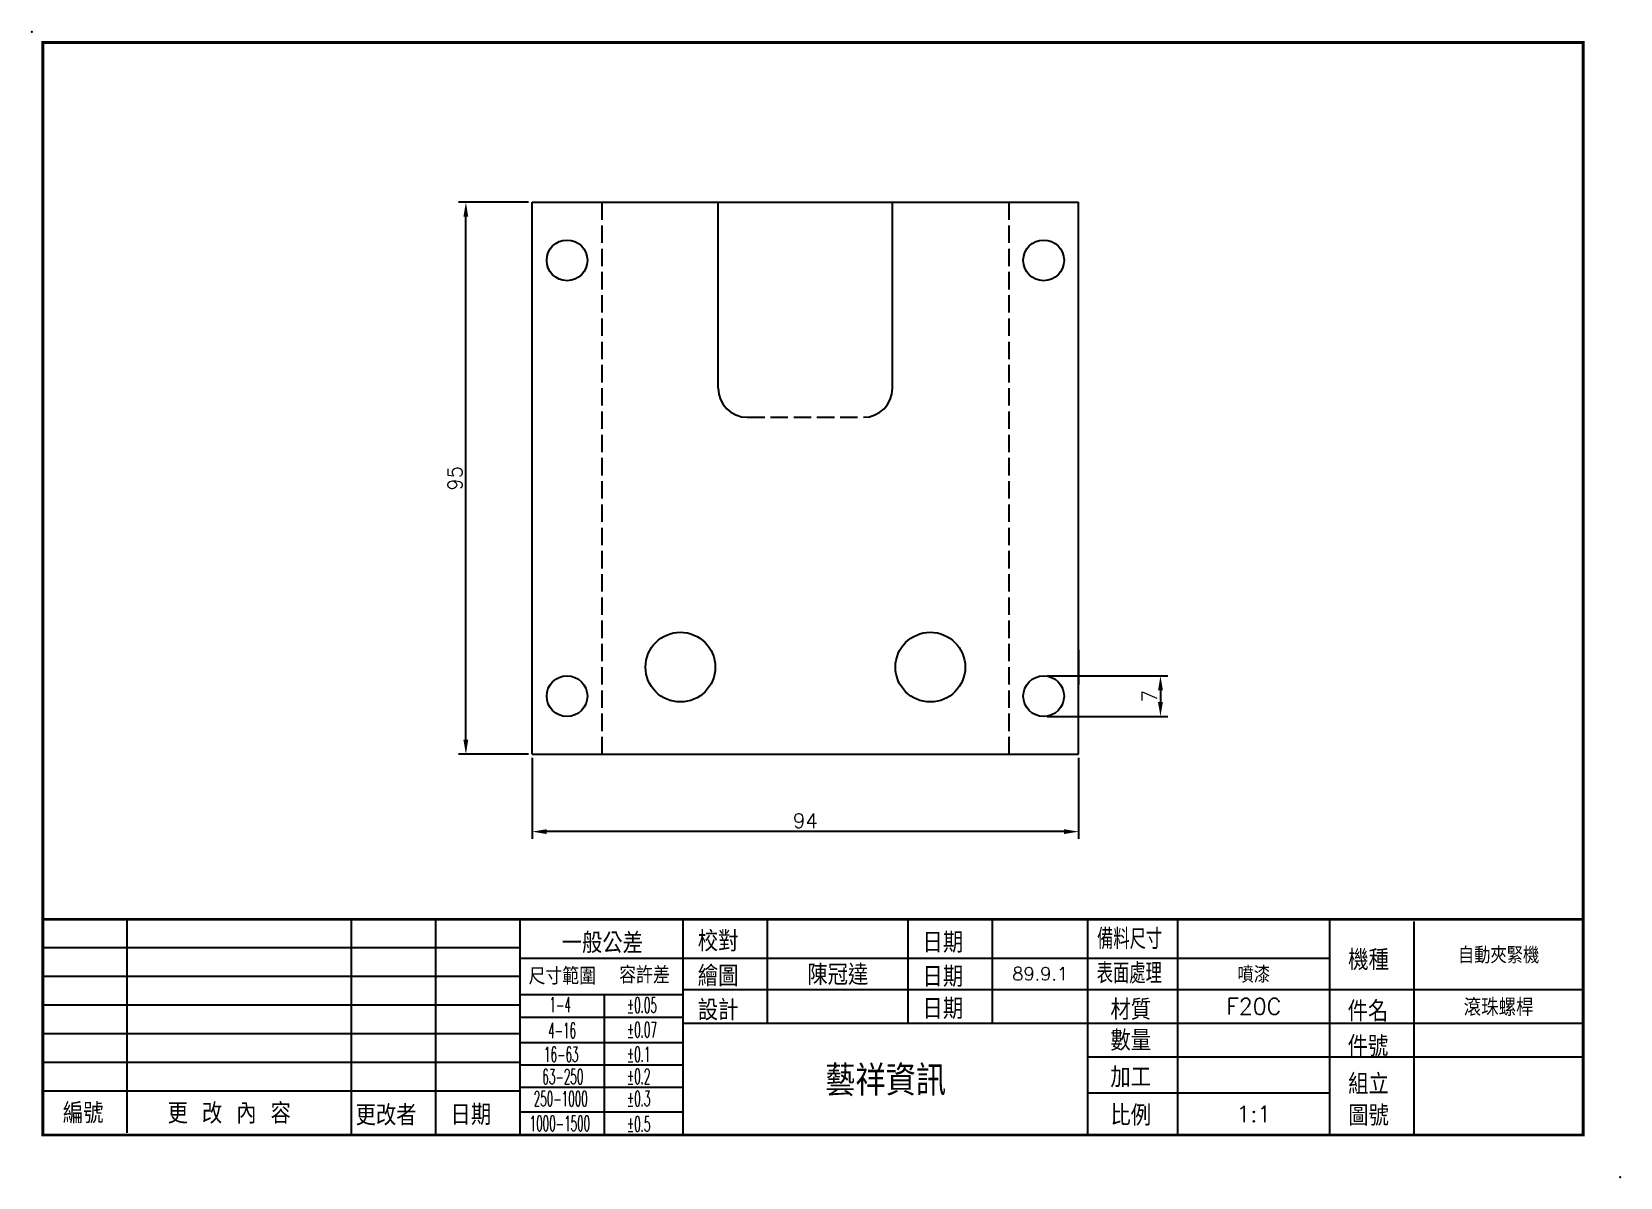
# Model space of a CAD drawing. Extents: x 438 to 712, y 896 to 1093.
import ezdxf
from ezdxf.enums import TextEntityAlignment as Align

# ---------------------------------------------------------------- set-up
doc = ezdxf.new("R2010")
doc.units = 0
doc.header["$MEASUREMENT"] = 0
doc.linetypes.add('DASHED', pattern=[4, 3, -1])
doc.layers.get('0').update_dxf_attribs({"linetype": 'CONTINUOUS'})
doc.layers.get('DEFPOINTS').update_dxf_attribs({"linetype": 'CONTINUOUS'})
for name, color, linetype in [('BORDER', 7, 'CONTINUOUS'), ('DIM', 2, 'CONTINUOUS'), ('SHEET', 7, 'CONTINUOUS')]:
    doc.layers.add(name, color=color, linetype=linetype)
doc.styles.add('CHINA', font='romans.shx', dxfattribs={"bigfont": 'chineset.shx'})
doc.styles.add('ROMANS', font='romans', dxfattribs={"width": 0.5})
doc.styles.get("Standard").update_dxf_attribs({"font": 'txt.shx', "bigfont": 'chineset.shx'})
doc.dimstyles.get("Standard").update_dxf_attribs({"dimtxt": 0.18, "dimasz": 0.18, "dimexe": 0.18, "dimexo": 0.0625, "dimgap": 0.09, "dimtad": 0, "dimtih": 1, "dimtoh": 1, "dimdec": 4, "dimzin": 0, "dimtxsty": 'STANDARD', "dimcen": 0.09, "dimazin": 3, "dimtfac": 1, "dimtdec": 4, "dimtofl": 0, "dimtmove": 0, "dimatfit": 3, "dimtolj": 1, "dimtzin": 0})

# ---------------------------------------------------------------- blocks, each defined once
blk = doc.blocks.new('A4')
for p in [(-134.41, 77.3), (138.88, -119.82)]:
    blk.add_point(p)
at = {"layer": 'SHEET'}
for p, q in [((-117.99, -112.19), (-117.99, -75.44)), ((-79.39, -112.56), (-79.39, -75.44)), ((-64.88, -112.56), (-64.88, -75.44)), ((-50.37, -112.56), (-50.37, -75.44)), ((-22.32, -112.56), (-22.32, -75.44)), ((-7.82, -93.33), (-7.82, -75.44)), ((16.36, -93.33), (16.36, -75.44)), ((30.87, -93.33), (30.87, -75.44)), ((47.31, -112.56), (47.31, -75.44)), ((62.79, -112.56), (62.79, -75.44)), ((88.9, -112.56), (88.9, -75.44)), ((103.41, -112.56), (103.41, -75.81)), ((-132.5, -80.27), (-50.37, -80.27)), ((-50.37, -82.1), (88.9, -82.1)), ((-132.5, -85.2), (-50.37, -85.2)), ((-132.5, -90.14), (-50.37, -90.14)), ((-50.37, -88.39), (-22.32, -88.39)), ((-35.86, -112.56), (-35.86, -88.39)), ((-22.32, -87.52), (132.5, -87.52)), ((-50.37, -92.25), (-22.32, -92.25)), ((-132.5, -95.07), (-50.37, -95.07)), ((-22.32, -93.33), (132.5, -93.33)), ((-50.37, -96.61), (-22.32, -96.61)), ((-132.5, -100), (-50.37, -100)), ((-50.37, -100.48), (-22.32, -100.48)), ((47.31, -99.13), (132.5, -99.13)), ((-132.5, -104.93), (-50.37, -104.93)), ((-50.37, -104.34), (-22.32, -104.34)), ((47.31, -105.31), (88.9, -105.31)), ((-50.37, -108.59), (-22.32, -108.59))]:
    blk.add_line(p, q, dxfattribs=at)
at = {"layer": 'SHEET', "const_width": 0.5}
blk.add_lwpolyline([(-132.5, -112.56), (-132.5, 75.44), (132.5, 75.44), (132.5, -112.56)], close=True, dxfattribs=at)
blk.add_lwpolyline([(-132.5, -75.44), (132.5, -75.44)], dxfattribs=at)
at = {"layer": 'SHEET', "color": 2, "style": 'CHINA'}
blk.add_text('一般公差', height=3.5, dxfattribs=at).set_placement((-36.25, -79.33), align=Align.MIDDLE)
for s, height, p in [('校對', 3.5, (-19.82, -80.96)), ('日期', 3.5, (18.84, -81.18)), ('機種', 3.5, (92.08, -84.19)), ('尺寸範圍', 2.901, (-48.93, -86.66)), ('容許差', 2.901, (-33.34, -86.48)), ('繪圖', 3.5, (-19.82, -86.95)), ('日期', 3.5, (18.84, -87.06)), ('設計', 3.5, (-19.82, -92.82)), ('日期', 3.5, (18.84, -92.58)), ('材質', 3.5, (51.17, -92.74)), ('件名', 3.5, (91.98, -93.02)), ('數量', 3.5, (51.17, -98.05)), ('件號', 3.5, (91.98, -99.02)), ('加工', 3.5, (51.17, -104.35)), ('組立', 3.5, (92.08, -105.55)), ('編號', 3.5, (-129.06, -110.55)), ('更 改 內 容', 3.5, (-111.03, -110.59)), ('更改者', 3.5, (-78.7, -110.9)), ('日期', 3.5, (-62.36, -110.83)), ('比例', 3.5, (51.17, -110.93)), ('圖號', 3.5, (92.08, -110.97))]:
    blk.add_text(s, height=height, dxfattribs=at).set_placement(p)
at = {"layer": 'SHEET', "color": 2}
for s, height, style, width, p in [('備料尺寸', 3.5, 'CHINA', 0.8, (48.88, -80.56)), ('表面處理', 3.5, 'CHINA', 0.8, (48.82, -86.47)), ('1-4', 2.611, 'ROMANS', 0.5, (-45.35, -91.42)), ('%%p0.05', 2.611, 'ROMANS', 0.5, (-32, -91.52)), ('4-16', 2.611, 'ROMANS', 0.5, (-45.57, -95.88)), ('%%p0.07', 2.611, 'ROMANS', 0.5, (-32, -95.75)), ('16-63', 2.611, 'ROMANS', 0.5, (-46.27, -99.99)), ('%%p0.1', 2.611, 'ROMANS', 0.5, (-32, -99.98)), ('63-250', 2.611, 'ROMANS', 0.5, (-46.56, -103.81)), ('%%p0.2', 2.611, 'ROMANS', 0.5, (-32, -103.78)), ('250-1000', 2.611, 'ROMANS', 0.5, (-48.04, -107.62)), ('%%p0.3', 2.611, 'ROMANS', 0.5, (-32, -107.59)), ('1000-1500', 2.611, 'ROMANS', 0.5, (-48.75, -111.87)), ('%%p0.5', 2.611, 'ROMANS', 0.5, (-32, -111.98))]:
    blk.add_text(s, height=height, dxfattribs=dict(at, style=style, width=width)).set_placement(p)
blk = doc.blocks.new('A4TZT')
at = {"layer": 'DIM', "color": 2, "linetype": 'CONTINUOUS', "style": 'CHINA'}
for tag, height, p in [('ITEM', 2.8, (117.95, -81.48)), ('DRAWER', 3.5, (4.27, -84.81)), ('DATE1', 2.24, (39.09, -84.81)), ('SURFACE', 2.8, (75.84, -84.81)), ('DESIGNER', 3.5, (4.26, -90.48)), ('DATE2', 2.24, (39.09, -90.43)), ('MATERIAL', 2.8, (75.84, -90.43)), ('PARTNAME', 3, (117.95, -90.43)), ('QTY', 2.8, (75.84, -96.23)), ('PNUM', 2.8, (117.95, -96.23)), ('COMPANY', 5.2, (12.49, -102.95)), ('COMNO', 2.8, (117.95, -105.85)), ('SCALE', 2.8, (75.84, -108.94))]:
    blk.add_attdef(tag, text='', height=height, dxfattribs=at).set_placement(p, align=Align.MIDDLE)
blk = doc.blocks.new('*D3')
at = {"color": 0, "linetype": 'BYBLOCK'}
for p, q in [((523.75, 1063.44), (511.72, 1063.44)), ((512.97, 970.94), (512.97, 1060.94)), ((523.75, 968.44), (511.72, 968.44))]:
    blk.add_line(p, q, dxfattribs=at)
for points in [[(512.55, 1060.94), (513.38, 1060.94), (512.97, 1063.44)], [(512.55, 970.94), (513.38, 970.94), (512.97, 968.44)]]:
    blk.add_solid(points, dxfattribs=at)
at = {"layer": 'DEFPOINTS', "color": 0, "linetype": 'BYBLOCK'}
for p in [(512.97, 1063.44), (524.38, 1063.44), (524.38, 968.44)]:
    blk.add_point(p, dxfattribs=at)
at = {"color": 0, "linetype": 'BYBLOCK', "insert": (511.09, 1015.94), "char_height": 2.5, "attachment_point": 5, "rotation": 90}
blk.add_mtext('\\A1;95', dxfattribs=at)
blk = doc.blocks.new('*D4')
at = {"color": 0, "linetype": 'BYBLOCK'}
for p, q in [((524.38, 967.82), (524.38, 953.88)), ((618.38, 967.82), (618.38, 953.88)), ((615.88, 955.13), (526.88, 955.13))]:
    blk.add_line(p, q, dxfattribs=at)
for points in [[(526.88, 955.55), (526.88, 954.72), (524.38, 955.13)], [(615.88, 955.55), (615.88, 954.72), (618.38, 955.13)]]:
    blk.add_solid(points, dxfattribs=at)
at = {"layer": 'DEFPOINTS', "color": 0, "linetype": 'BYBLOCK'}
for p in [(524.38, 968.44), (618.38, 968.44), (524.38, 955.13)]:
    blk.add_point(p, dxfattribs=at)
at = {"color": 0, "linetype": 'BYBLOCK', "insert": (571.38, 957.01), "char_height": 2.5, "attachment_point": 5}
blk.add_mtext('\\A1;94', dxfattribs=at)
blk = doc.blocks.new('*D5')
at = {"color": 0, "linetype": 'BYBLOCK'}
for p, q in [((613, 981.94), (633.72, 981.94)), ((632.47, 979.44), (632.47, 977.44)), ((613, 974.94), (633.72, 974.94))]:
    blk.add_line(p, q, dxfattribs=at)
for points in [[(632.05, 979.44), (632.89, 979.44), (632.47, 981.94)], [(632.05, 977.44), (632.89, 977.44), (632.47, 974.94)]]:
    blk.add_solid(points, dxfattribs=at)
at = {"layer": 'DEFPOINTS', "color": 0, "linetype": 'BYBLOCK'}
for p in [(612.38, 981.94), (612.38, 974.94), (632.47, 974.94)]:
    blk.add_point(p, dxfattribs=at)
at = {"color": 0, "linetype": 'BYBLOCK', "insert": (630.6, 978.44), "char_height": 2.5, "attachment_point": 5, "rotation": 90}
blk.add_mtext('\\A1;7', dxfattribs=at)

msp = doc.modelspace()

# ---------------------------------------------------------------- linework, layer by layer
at = {"color": 7, "linetype": 'CONTINUOUS'}
for p, q in [((524.37527, 1063.44471), (618.37527, 1063.44471)), ((524.37527, 1063.44471), (618.37527, 1063.44471)), ((524.37527, 968.44471), (524.37527, 1063.44471)), ((556.37527, 1031.44471), (556.37527, 1063.44471)), ((586.37527, 1031.44471), (586.37527, 1063.44471)), ((618.37527, 968.44471), (618.37527, 1063.44471)), ((618.37527, 968.44471), (618.37527, 1063.44471)), ((618.37527, 986.44471), (618.37527, 980.44471)), ((524.37527, 968.44471), (618.37527, 968.44471))]:
    msp.add_line(p, q, dxfattribs=at)
at = {"color": 3, "linetype": 'DASHED'}
for p, q in [((536.37527, 1063.44471), (536.37527, 968.44471)), ((606.37527, 1063.44471), (606.37527, 968.44471)), ((561.37527, 1026.44471), (581.37527, 1026.44471))]:
    msp.add_line(p, q, dxfattribs=at)
at = {"color": 7, "linetype": 'CONTINUOUS'}
for centre, radius in [((530.37527, 1053.44471), 3.5), ((612.37527, 1053.44471), 3.5), ((549.87527, 983.44471), 6), ((592.87527, 983.44471), 6), ((530.37527, 978.44471), 3.5), ((612.37527, 978.44471), 3.5)]:
    msp.add_circle(centre, radius, dxfattribs=at)
for centre, start, end in [((561.37527, 1031.44471), 180, 270), ((581.37527, 1031.44471), 270, 0)]:
    msp.add_arc(centre, 5, start, end, dxfattribs=at)

# ---------------------------------------------------------------- block references
at = {"layer": 'BORDER'}
msp.add_blockref('A4', (572.69017, 1015.48424), dxfattribs=at)
ref = msp.add_blockref('A4TZT', (572.69017, 1015.48424), dxfattribs=at)
ref.add_attrib('DRAWER', '陳冠達', dxfattribs={"layer": 'DIM', "color": 2, "linetype": 'CONTINUOUS', "height": 3.5, "style": 'CHINA'}).set_placement((576.96338, 930.6722), align=Align.MIDDLE)
ref.add_attrib('COMPANY', '藝祥資訊', dxfattribs={"layer": 'DIM', "color": 2, "linetype": 'CONTINUOUS', "height": 5.2, "style": 'CHINA'}).set_placement((585.18419, 912.53808), align=Align.MIDDLE)
ref.add_attrib('DATE1', '89.9.1', dxfattribs={"layer": 'DIM', "color": 2, "linetype": 'CONTINUOUS', "height": 2.24, "style": 'CHINA'}).set_placement((611.7809, 930.6722), align=Align.MIDDLE)
ref.add_attrib('SURFACE', '噴漆', dxfattribs={"layer": 'DIM', "color": 2, "linetype": 'CONTINUOUS', "height": 2.8, "style": 'CHINA'}).set_placement((648.53273, 930.6722), align=Align.MIDDLE)
ref.add_attrib('MATERIAL', 'F20C', dxfattribs={"layer": 'DIM', "color": 2, "linetype": 'CONTINUOUS', "height": 2.8, "style": 'CHINA'}).set_placement((648.53273, 925.0582), align=Align.MIDDLE)
ref.add_attrib('SCALE', '1:1', dxfattribs={"layer": 'DIM', "color": 2, "linetype": 'CONTINUOUS', "height": 2.8, "style": 'CHINA'}).set_placement((648.53273, 906.54623), align=Align.MIDDLE)
ref.add_attrib('PARTNAME', '滾珠螺桿', dxfattribs={"layer": 'DIM', "color": 2, "linetype": 'CONTINUOUS', "height": 3, "style": 'CHINA'}).set_placement((690.64338, 925.0582), align=Align.MIDDLE)
ref.add_attrib('ITEM', '自動夾緊機', dxfattribs={"layer": 'DIM', "color": 2, "linetype": 'CONTINUOUS', "height": 2.8, "style": 'CHINA'}).set_placement((690.64338, 934.00437), align=Align.MIDDLE)

# ---------------------------------------------------------------- dimensions: what is measured, and where the dimension line sits
at = {"layer": 'DIM'}
for base, p1, p2, picture, middle in [((512.96552, 1063.44471), (524.37527, 968.44471), (524.37527, 1063.44471), '*D3', (511.09052, 1015.94471)), ((632.47111, 974.94471), (612.37527, 981.94471), (612.37527, 974.94471), '*D5', (630.59611, 978.44471))]:
    dim = msp.add_linear_dim(base=base, p1=p1, p2=p2, angle=90, dimstyle='STANDARD', override={"dimtxt": 2.5, "dimasz": 2.5, "dimexe": 1.25, "dimexo": 0.625, "dimgap": 0.625, "dimtad": 1, "dimtih": 0, "dimtoh": 0, "dimzin": 8, "dimcen": 2.5, "dimtdec": 8, "dimtofl": 1}, dxfattribs=at)
    dim.commit()
    dim.dimension.update_dxf_attribs({"geometry": picture, "text_midpoint": middle})
dim = msp.add_linear_dim(base=(524.37527, 955.13369), p1=(618.37527, 968.44471), p2=(524.37527, 968.44471), dimstyle='STANDARD', override={"dimtxt": 2.5, "dimasz": 2.5, "dimexe": 1.25, "dimexo": 0.625, "dimgap": 0.625, "dimtad": 1, "dimtih": 0, "dimtoh": 0, "dimzin": 8, "dimcen": 2.5, "dimtdec": 8, "dimtofl": 1}, dxfattribs=at)
dim.commit()
dim.dimension.update_dxf_attribs({"geometry": '*D4', "text_midpoint": (571.37527, 957.00869)})

doc.saveas('drawing.dxf')
